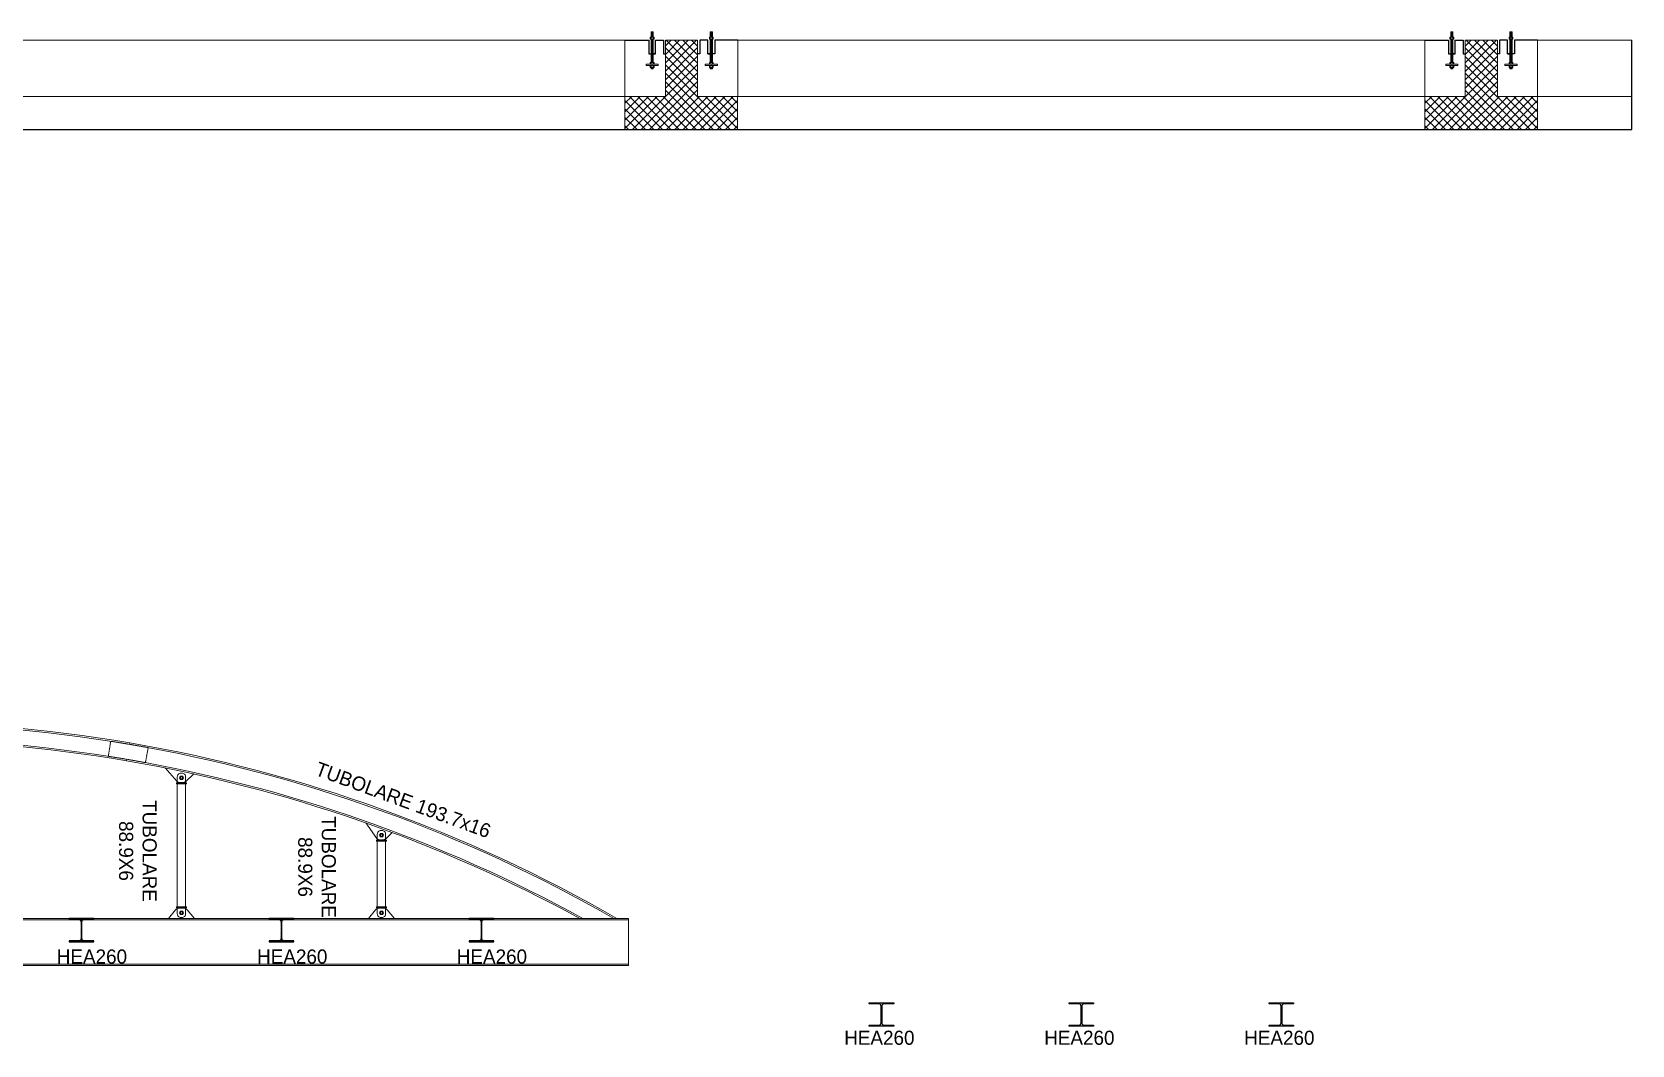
# Model space of a CAD drawing. Header units: millimetres. Extents: x -6949 to 549764, y -83146 to 127128.
# Drawn here: x 429263 to 446264, y 51099 to 61865 of the extents above; entities that cross this region are included whole.
import ezdxf

# ---------------------------------------------------------------- set-up
doc = ezdxf.new("R2010")
doc.units = ezdxf.units.MM
doc.linetypes.add('Tratto', pattern=[6.35, 3.175, -3.175])
for name, color, linetype, lineweight in [('bulloni', 5, 'Continuous', 9), ('fonda', 7, 'Continuous', 18), ('piastra', 6, 'Continuous', 18), ('S-BEAM', 5, 'Continuous', 18), ('S20', 7, 'Continuous', 25), ('SEZIONI acciaio - Steel sections', 7, 'Continuous', 25), ('tratteggio', 253, 'Tratto', 15)]:
    doc.layers.add(name, color=color, linetype=linetype, lineweight=lineweight)
doc.layers.add('quote', color=7, linetype='Continuous', lineweight=5, true_color=0x383838)
doc.styles.get("Standard").update_dxf_attribs({"font": ''})
doc.styles.get('Standard').set_extended_font_data('Bahnschrift Light')

# ---------------------------------------------------------------- blocks, each defined once
blk = doc.blocks.new('*U1595')
at = {"layer": 'bulloni'}
for p, q in [((-9, 0), (9, 1)), ((-7, 7), (7, 6)), ((-7, 3), (7, 4)), ((-9, -7), (9, -6)), ((-7, -3), (7, -3))]:
    blk.add_line(p, q, dxfattribs=at)
blk = doc.blocks.new('*U1596')
at = {"color": 0, "linetype": 'ByBlock', "lineweight": -2, "transparency": 16777216}
for p in [(0, 227.5), (0, 210), (0, 192.5), (0, 175), (0, 157.5), (0, 140), (0, 122.5), (0, 105), (0, 87.5), (0, 70), (0, 52.5), (0, 35), (0, 17.5), (0, 0)]:
    blk.add_blockref('*U1595', p, dxfattribs=at)
blk = doc.blocks.new('*U1597')
at = {"layer": 'bulloni'}
for p, q in [((-9, 0), (9, 1)), ((-7, 7), (7, 6)), ((-7, 3), (7, 4)), ((-9, -7), (9, -6)), ((-7, -3), (7, -3))]:
    blk.add_line(p, q, dxfattribs=at)
blk = doc.blocks.new('*U1598')
at = {"color": 0, "linetype": 'ByBlock', "lineweight": -2, "transparency": 16777216}
for p in [(0, 227.5), (0, 210), (0, 192.5), (0, 175), (0, 157.5), (0, 140), (0, 122.5), (0, 105), (0, 87.5), (0, 70), (0, 52.5), (0, 35), (0, 17.5), (0, 0)]:
    blk.add_blockref('*U1597', p, dxfattribs=at)
blk = doc.blocks.new('*U1599')
at = {"layer": 'bulloni'}
for p, q in [((-9, 0), (9, 1)), ((-7, 7), (7, 6)), ((-7, 3), (7, 4)), ((-9, -7), (9, -6)), ((-7, -3), (7, -3))]:
    blk.add_line(p, q, dxfattribs=at)
blk = doc.blocks.new('*U1600')
at = {"color": 0, "linetype": 'ByBlock', "lineweight": -2, "transparency": 16777216}
for p in [(0, 227.5), (0, 210), (0, 192.5), (0, 175), (0, 157.5), (0, 140), (0, 122.5), (0, 105), (0, 87.5), (0, 70), (0, 52.5), (0, 35), (0, 17.5), (0, 0)]:
    blk.add_blockref('*U1599', p, dxfattribs=at)
blk = doc.blocks.new('*U1601')
at = {"layer": 'bulloni'}
for p, q in [((-9, 0), (9, 1)), ((-7, 7), (7, 6)), ((-7, 3), (7, 4)), ((-9, -7), (9, -6)), ((-7, -3), (7, -3))]:
    blk.add_line(p, q, dxfattribs=at)
blk = doc.blocks.new('*U1602')
at = {"color": 0, "linetype": 'ByBlock', "lineweight": -2, "transparency": 16777216}
for p in [(0, 227.5), (0, 210), (0, 192.5), (0, 175), (0, 157.5), (0, 140), (0, 122.5), (0, 105), (0, 87.5), (0, 70), (0, 52.5), (0, 35), (0, 17.5), (0, 0)]:
    blk.add_blockref('*U1601', p, dxfattribs=at)
blk = doc.blocks.new('*U1611')
h = blk.add_hatch()
h.set_pattern_fill('ANSI31', color=256, scale=2)
h.set_pattern_definition([(45, (-12757.2744, 46959.8686), (-4.4901281, 4.4901281), [])])
h.paths.add_polyline_path([(28, 113), (130, 113), (130, 125), (-130, 125), (-130, 113), (-28, 113, -0.414214), (-4, 88), (-4, 59), (4, 59), (4, 88, -0.414214)])
h.paths.add_polyline_path([(-4, 9), (4, 9), (4, 41), (-4, 41)])
h.paths.add_polyline_path([(4, -9), (-4, -9), (-4, -41), (4, -41)])
h.paths.add_polyline_path([(4, -59), (-4, -59), (-4, -88, -0.414214), (-28, -112), (-130, -112), (-130, -125), (130, -125), (130, -112), (28, -112, -0.414214), (4, -88)])
at = {"layer": 'SEZIONI acciaio - Steel sections'}
blk.add_lwpolyline([(130, 125), (-130, 125), (-130, 113), (-28, 113, -0.414214), (-4, 88), (-4, -88, -0.414214), (-28, -112), (-130, -112), (-130, -125), (130, -125), (130, -112), (28, -112, -0.414214), (4, -88), (4, 88, -0.414214), (28, 113), (130, 113)], format="xyb", close=True, dxfattribs=at)
blk = doc.blocks.new('*U1612')
at = {"color": 0, "linetype": 'ByBlock', "lineweight": -2, "transparency": 16777216}
for p in [(0, 0), (2125, 0), (4250, 0), (6375, 0), (8500, 0), (10625, 0), (12750, 0)]:
    blk.add_blockref('*U1611', p, dxfattribs=at)

msp = doc.modelspace()

# ---------------------------------------------------------------- hatches: boundary and pattern name
at = {"layer": 'fonda'}
h = msp.add_hatch(dxfattribs=at)
h.set_pattern_fill('ANSI37', color=256, scale=20)
h.set_pattern_definition([(45, (387309.76, 97716.99), (-44.90128, 44.90128), []), (135, (387309.76, 97716.99), (-44.90128, -44.90128), [])])
h.paths.add_polyline_path([(436761, 61178.9), (436334.8, 61180.1), (436334.8, 61778.6), (435993, 61778.6), (435993, 61179.2), (435563.9, 61179.2), (435563.9, 61178.6), (435563.9, 60829.1), (436760, 60829.1)])
h = msp.add_hatch(dxfattribs=at)
h.set_pattern_fill('ANSI37', color=256, scale=20)
h.set_pattern_definition([(45, (395809.76, 97716.54), (-44.90128, 44.90128), []), (135, (395809.76, 97716.54), (-44.90128, -44.90128), [])])
h.paths.add_polyline_path([(445261, 61178.5), (444834.8, 61179.6), (444834.8, 61778.2), (444493, 61778.2), (444493, 61178.7), (444063.9, 61178.7), (444063.9, 61178.2), (444063.9, 60828.6), (445260, 60828.6)])

# ---------------------------------------------------------------- linework, layer by layer
msp.add_lwpolyline([(409063.9, 61778.6), (409063.9, 60828.6), (446263.9, 60828.6), (446263.9, 61778.2)])
at = {"layer": 'bulloni'}
for p, q in [((435834.3, 61808.2), (435831.8, 61806.5)), ((435831.8, 61806.5), (435831.8, 61790.8)), ((435834.3, 61789.2), (435831.8, 61790.8)), ((435870.9, 61808.2), (435834.3, 61808.2)), ((435870.9, 61789.2), (435834.3, 61789.2)), ((435840.6, 61863.5), (435841.9, 61864.8)), ((435840.6, 61863.5), (435840.6, 61808.2)), ((435840.6, 61863.5), (435864.6, 61863.5)), ((435840.6, 61789.2), (435840.6, 61540.2)), ((435841.9, 61864.8), (435863.3, 61864.8)), ((435842.2, 61790.8), (435842.2, 61806.5)), ((435861.3, 61857.4), (435843.9, 61856.4)), ((435861.3, 61850.7), (435843.9, 61849.8)), ((435861.3, 61844.7), (435843.9, 61843.7)), ((435861.3, 61838), (435843.9, 61837)), ((435861.3, 61831.9), (435843.9, 61830.9)), ((435861.3, 61825.2), (435843.9, 61824.2)), ((435861.3, 61818.3), (435843.9, 61817.3)), ((435861.3, 61811.6), (435843.9, 61810.7)), ((435859.3, 61860.6), (435845.9, 61859.9)), ((435859.3, 61853.9), (435845.9, 61853.2)), ((435859.3, 61847.9), (435845.9, 61847.2)), ((435859.3, 61841.2), (435845.9, 61840.5)), ((435859.3, 61835.1), (435845.9, 61834.4)), ((435859.3, 61828.4), (435845.9, 61827.7)), ((435859.3, 61821.5), (435845.9, 61820.8)), ((435859.3, 61814.9), (435845.9, 61814.1)), ((435863, 61806.5), (435863, 61790.8)), ((435863.3, 61864.8), (435864.6, 61863.5)), ((435864.6, 61863.5), (435864.6, 61808.2)), ((435864.6, 61540.2), (435864.6, 61789.2)), ((435870.9, 61808.2), (435873.4, 61806.5)), ((435870.9, 61789.2), (435873.4, 61790.8)), ((435873.4, 61806.5), (435873.4, 61790.8)), ((436462.8, 61808.2), (436460.3, 61806.5)), ((436460.3, 61806.5), (436460.3, 61790.8)), ((436462.8, 61789.2), (436460.3, 61790.8)), ((436499.4, 61808.2), (436462.8, 61808.2)), ((436499.4, 61789.2), (436462.8, 61789.2)), ((436469.1, 61863.5), (436470.4, 61864.8)), ((436469.1, 61863.5), (436469.1, 61808.2)), ((436469.1, 61863.5), (436493.1, 61863.5)), ((436469.1, 61540.2), (436469.1, 61789.2)), ((436470.4, 61864.8), (436491.8, 61864.8)), ((436470.7, 61790.8), (436470.7, 61806.5)), ((436489.8, 61857.4), (436472.4, 61856.4)), ((436489.8, 61850.7), (436472.4, 61849.8)), ((436489.8, 61844.7), (436472.4, 61843.7)), ((436489.8, 61838), (436472.4, 61837)), ((436489.8, 61831.9), (436472.4, 61830.9)), ((436489.8, 61825.2), (436472.4, 61824.2)), ((436489.8, 61818.3), (436472.4, 61817.3)), ((436489.8, 61811.6), (436472.4, 61810.7)), ((436487.8, 61860.6), (436474.4, 61859.9)), ((436487.8, 61853.9), (436474.4, 61853.2)), ((436487.8, 61847.9), (436474.4, 61847.2)), ((436487.8, 61841.2), (436474.4, 61840.5)), ((436487.8, 61835.1), (436474.4, 61834.4)), ((436487.8, 61828.4), (436474.4, 61827.7)), ((436487.8, 61821.5), (436474.4, 61820.8)), ((436487.8, 61814.9), (436474.4, 61814.1)), ((436491.5, 61806.5), (436491.5, 61790.8)), ((436491.8, 61864.8), (436493.1, 61863.5)), ((436493.1, 61863.5), (436493.1, 61808.2)), ((436493.1, 61789.2), (436493.1, 61540.2)), ((436499.4, 61808.2), (436501.9, 61806.5)), ((436499.4, 61789.2), (436501.9, 61790.8)), ((436501.9, 61806.5), (436501.9, 61790.8)), ((444331.4, 61808.2), (444328.9, 61806.5)), ((444328.9, 61806.5), (444328.9, 61790.8)), ((444331.4, 61789.2), (444328.9, 61790.8)), ((444367.9, 61808.2), (444331.4, 61808.2)), ((444367.9, 61789.2), (444331.4, 61789.2)), ((444337.6, 61863.5), (444339, 61864.8)), ((444337.6, 61863.5), (444337.6, 61808.2)), ((444337.6, 61863.5), (444361.6, 61863.5)), ((444337.6, 61789.2), (444337.6, 61540.2)), ((444339, 61864.8), (444360.3, 61864.8)), ((444339.2, 61790.8), (444339.2, 61806.5)), ((444358.3, 61857.4), (444341, 61856.4)), ((444358.3, 61850.7), (444341, 61849.8)), ((444358.3, 61844.7), (444341, 61843.7)), ((444358.3, 61838), (444341, 61837)), ((444358.3, 61831.9), (444341, 61830.9)), ((444358.3, 61825.2), (444341, 61824.2)), ((444358.3, 61818.3), (444341, 61817.3)), ((444358.3, 61811.6), (444341, 61810.7)), ((444356.3, 61860.6), (444343, 61859.9)), ((444356.3, 61853.9), (444343, 61853.2)), ((444356.3, 61847.9), (444343, 61847.2)), ((444356.3, 61841.2), (444343, 61840.5)), ((444356.3, 61835.1), (444343, 61834.4)), ((444356.3, 61828.4), (444343, 61827.7)), ((444356.3, 61821.5), (444343, 61820.8)), ((444356.3, 61814.9), (444343, 61814.1)), ((444360, 61806.5), (444360, 61790.8)), ((444360.3, 61864.8), (444361.6, 61863.5)), ((444361.6, 61863.5), (444361.6, 61808.2)), ((444361.6, 61540.2), (444361.6, 61789.2)), ((444367.9, 61808.2), (444370.4, 61806.5)), ((444367.9, 61789.2), (444370.4, 61790.8)), ((444370.4, 61806.5), (444370.4, 61790.8)), ((444959.9, 61808.2), (444957.4, 61806.5)), ((444957.4, 61806.5), (444957.4, 61790.8)), ((444959.9, 61789.2), (444957.4, 61790.8)), ((444996.4, 61808.2), (444959.9, 61808.2)), ((444996.4, 61789.2), (444959.9, 61789.2)), ((444966.1, 61863.5), (444967.5, 61864.8)), ((444966.1, 61863.5), (444966.1, 61808.2)), ((444966.1, 61863.5), (444990.1, 61863.5)), ((444966.1, 61540.2), (444966.1, 61789.2)), ((444967.5, 61864.8), (444988.8, 61864.8)), ((444967.7, 61790.8), (444967.7, 61806.5)), ((444986.8, 61857.4), (444969.5, 61856.4)), ((444986.8, 61850.7), (444969.5, 61849.8)), ((444986.8, 61844.7), (444969.5, 61843.7)), ((444986.8, 61838), (444969.5, 61837)), ((444986.8, 61831.9), (444969.5, 61830.9)), ((444986.8, 61825.2), (444969.5, 61824.2)), ((444986.8, 61818.3), (444969.5, 61817.3)), ((444986.8, 61811.6), (444969.5, 61810.7)), ((444984.8, 61860.6), (444971.5, 61859.9)), ((444984.8, 61853.9), (444971.5, 61853.2)), ((444984.8, 61847.9), (444971.5, 61847.2)), ((444984.8, 61841.2), (444971.5, 61840.5)), ((444984.8, 61835.1), (444971.5, 61834.4)), ((444984.8, 61828.4), (444971.5, 61827.7)), ((444984.8, 61821.5), (444971.5, 61820.8)), ((444984.8, 61814.9), (444971.5, 61814.1)), ((444988.5, 61806.5), (444988.5, 61790.8)), ((444988.8, 61864.8), (444990.1, 61863.5)), ((444990.1, 61863.5), (444990.1, 61808.2)), ((444990.1, 61789.2), (444990.1, 61540.2)), ((444996.4, 61808.2), (444998.9, 61806.5)), ((444996.4, 61789.2), (444998.9, 61790.8)), ((444998.9, 61806.5), (444998.9, 61790.8)), ((435834.3, 61540.2), (435831.8, 61538.5)), ((435831.8, 61538.5), (435831.8, 61522.8)), ((435834.3, 61521.2), (435831.8, 61522.8)), ((435834.3, 61508.2), (435831.8, 61506.5)), ((435831.8, 61506.5), (435831.8, 61490.8)), ((435834.3, 61489.2), (435831.8, 61490.8)), ((435870.9, 61540.2), (435834.3, 61540.2)), ((435870.9, 61521.2), (435834.3, 61521.2)), ((435870.9, 61508.2), (435834.3, 61508.2)), ((435870.9, 61489.2), (435834.3, 61489.2)), ((435840.6, 61473.8), (435840.6, 61489.2)), ((435841.9, 61472.5), (435840.6, 61473.8)), ((435864.6, 61473.8), (435840.6, 61473.8)), ((435863.3, 61472.5), (435841.9, 61472.5)), ((435842.2, 61522.8), (435842.2, 61538.5)), ((435842.2, 61490.8), (435842.2, 61506.5)), ((435843.9, 61486.6), (435861.3, 61487.6)), ((435843.9, 61479.9), (435861.3, 61480.9)), ((435845.9, 61483.4), (435859.3, 61484.1)), ((435845.9, 61476.7), (435859.3, 61477.4)), ((435863, 61538.5), (435863, 61522.8)), ((435863, 61506.5), (435863, 61490.8)), ((435864.6, 61473.8), (435863.3, 61472.5)), ((435864.6, 61473.8), (435864.6, 61489.2)), ((435870.9, 61540.2), (435873.4, 61538.5)), ((435870.9, 61521.2), (435873.4, 61522.8)), ((435870.9, 61508.2), (435873.4, 61506.5)), ((435870.9, 61489.2), (435873.4, 61490.8)), ((435873.4, 61538.5), (435873.4, 61522.8)), ((435873.4, 61506.5), (435873.4, 61490.8)), ((436462.8, 61540.2), (436460.3, 61538.5)), ((436460.3, 61538.5), (436460.3, 61522.8)), ((436462.8, 61521.2), (436460.3, 61522.8)), ((436462.8, 61508.2), (436460.3, 61506.5)), ((436460.3, 61506.5), (436460.3, 61490.8)), ((436462.8, 61489.2), (436460.3, 61490.8)), ((436462.8, 61540.2), (436499.4, 61540.2)), ((436462.8, 61521.2), (436499.4, 61521.2)), ((436462.8, 61508.2), (436499.4, 61508.2)), ((436462.8, 61489.2), (436499.4, 61489.2)), ((436469.1, 61473.8), (436469.1, 61489.2)), ((436469.1, 61473.8), (436470.4, 61472.5)), ((436469.1, 61473.8), (436493.1, 61473.8)), ((436470.4, 61472.5), (436491.8, 61472.5)), ((436470.7, 61538.5), (436470.7, 61522.8)), ((436470.7, 61506.5), (436470.7, 61490.8)), ((436489.8, 61486.6), (436472.4, 61487.6)), ((436489.8, 61479.9), (436472.4, 61480.9)), ((436487.8, 61483.4), (436474.4, 61484.1)), ((436487.8, 61476.7), (436474.4, 61477.4)), ((436491.5, 61522.8), (436491.5, 61538.5)), ((436491.5, 61490.8), (436491.5, 61506.5)), ((436491.8, 61472.5), (436493.1, 61473.8)), ((436493.1, 61473.8), (436493.1, 61489.2)), ((436499.4, 61540.2), (436501.9, 61538.5)), ((436499.4, 61521.2), (436501.9, 61522.8)), ((436499.4, 61508.2), (436501.9, 61506.5)), ((436499.4, 61489.2), (436501.9, 61490.8)), ((436501.9, 61538.5), (436501.9, 61522.8)), ((436501.9, 61506.5), (436501.9, 61490.8)), ((444331.4, 61540.2), (444328.9, 61538.5)), ((444328.9, 61538.5), (444328.9, 61522.8)), ((444331.4, 61521.2), (444328.9, 61522.8)), ((444331.4, 61508.2), (444328.9, 61506.5)), ((444328.9, 61506.5), (444328.9, 61490.8)), ((444331.4, 61489.2), (444328.9, 61490.8)), ((444367.9, 61540.2), (444331.4, 61540.2)), ((444367.9, 61521.2), (444331.4, 61521.2)), ((444367.9, 61508.2), (444331.4, 61508.2)), ((444367.9, 61489.2), (444331.4, 61489.2)), ((444337.6, 61473.8), (444337.6, 61489.2)), ((444339, 61472.5), (444337.6, 61473.8)), ((444361.6, 61473.8), (444337.6, 61473.8)), ((444360.3, 61472.5), (444339, 61472.5)), ((444339.2, 61522.8), (444339.2, 61538.5)), ((444339.2, 61490.8), (444339.2, 61506.5)), ((444341, 61486.6), (444358.3, 61487.6)), ((444341, 61479.9), (444358.3, 61480.9)), ((444343, 61483.4), (444356.3, 61484.1)), ((444343, 61476.7), (444356.3, 61477.4)), ((444360, 61538.5), (444360, 61522.8)), ((444360, 61506.5), (444360, 61490.8)), ((444361.6, 61473.8), (444360.3, 61472.5)), ((444361.6, 61473.8), (444361.6, 61489.2)), ((444367.9, 61540.2), (444370.4, 61538.5)), ((444367.9, 61521.2), (444370.4, 61522.8)), ((444367.9, 61508.2), (444370.4, 61506.5)), ((444367.9, 61489.2), (444370.4, 61490.8)), ((444370.4, 61538.5), (444370.4, 61522.8)), ((444370.4, 61506.5), (444370.4, 61490.8)), ((444959.9, 61540.2), (444957.4, 61538.5)), ((444957.4, 61538.5), (444957.4, 61522.8)), ((444959.9, 61521.2), (444957.4, 61522.8)), ((444959.9, 61508.2), (444957.4, 61506.5)), ((444957.4, 61506.5), (444957.4, 61490.8)), ((444959.9, 61489.2), (444957.4, 61490.8)), ((444959.9, 61540.2), (444996.4, 61540.2)), ((444959.9, 61521.2), (444996.4, 61521.2)), ((444959.9, 61508.2), (444996.4, 61508.2)), ((444959.9, 61489.2), (444996.4, 61489.2)), ((444966.1, 61473.8), (444966.1, 61489.2)), ((444966.1, 61473.8), (444967.5, 61472.5)), ((444966.1, 61473.8), (444990.1, 61473.8)), ((444967.5, 61472.5), (444988.8, 61472.5)), ((444967.7, 61538.5), (444967.7, 61522.8)), ((444967.7, 61506.5), (444967.7, 61490.8)), ((444986.8, 61486.6), (444969.5, 61487.6)), ((444986.8, 61479.9), (444969.5, 61480.9)), ((444984.8, 61483.4), (444971.5, 61484.1)), ((444984.8, 61476.7), (444971.5, 61477.4)), ((444988.5, 61522.8), (444988.5, 61538.5)), ((444988.5, 61490.8), (444988.5, 61506.5)), ((444988.8, 61472.5), (444990.1, 61473.8)), ((444990.1, 61473.8), (444990.1, 61489.2)), ((444996.4, 61540.2), (444998.9, 61538.5)), ((444996.4, 61521.2), (444998.9, 61522.8)), ((444996.4, 61508.2), (444998.9, 61506.5)), ((444996.4, 61489.2), (444998.9, 61490.8)), ((444998.9, 61538.5), (444998.9, 61522.8)), ((444998.9, 61506.5), (444998.9, 61490.8))]:
    msp.add_line(p, q, dxfattribs=at)
for points in [[(435787.6, 61521.2), (435917.6, 61521.2), (435917.6, 61508.2), (435787.6, 61508.2), (435787.6, 61521.2)], [(436546.1, 61521.2), (436416.1, 61521.2), (436416.1, 61508.2), (436546.1, 61508.2), (436546.1, 61521.2)], [(444284.6, 61521.2), (444414.6, 61521.2), (444414.6, 61508.2), (444284.6, 61508.2), (444284.6, 61521.2)], [(445043.1, 61521.2), (444913.1, 61521.2), (444913.1, 61508.2), (445043.1, 61508.2), (445043.1, 61521.2)]]:
    msp.add_lwpolyline(points, dxfattribs=at)
for points in [[(430872.2, 53938.4), (430861.8, 53920.4), (430841, 53920.4), (430830.7, 53938.4), (430841, 53956.4), (430861.8, 53956.4)], [(432997.2, 53329.2), (432986.8, 53311.2), (432966, 53311.2), (432955.7, 53329.2), (432966, 53347.2), (432986.8, 53347.2)], [(430872.2, 52504.1), (430861.8, 52486.1), (430841, 52486.1), (430830.7, 52504.1), (430841, 52522.1), (430861.8, 52522.1)], [(432997.2, 52504.1), (432986.8, 52486.1), (432966, 52486.1), (432955.7, 52504.1), (432966, 52522.1), (432986.8, 52522.1)]]:
    msp.add_lwpolyline(points, close=True, dxfattribs=at)
for centre, radius in [((430851.4, 53938.4), 12), ((430851.4, 53938.4), 10.5), ((432976.4, 53329.2), 12), ((432976.4, 53329.2), 10.5), ((430851.4, 52504.1), 12), ((430851.4, 52504.1), 10.5), ((432976.4, 52504.1), 12), ((432976.4, 52504.1), 10.5)]:
    msp.add_circle(centre, radius, dxfattribs=at)
for centre, radius, start, end in [((435837, 61799.3), 8.9, 54.26215, 125.73785), ((435837, 61798.1), 8.9, 234.26215, 305.73785), ((435852.6, 61775.1), 33.1, 71.68582, 108.31418), ((435852.6, 61822.2), 33.1, 251.68582, 288.31418), ((435868.2, 61799.3), 8.9, 54.26215, 125.73785), ((435868.2, 61798.1), 8.9, 234.26215, 305.73785), ((436465.5, 61799.3), 8.9, 54.26215, 125.73785), ((436465.5, 61798.1), 8.9, 234.26215, 305.73785), ((436481.1, 61775.1), 33.1, 71.68582, 108.31418), ((436481.1, 61822.2), 33.1, 251.68582, 288.31418), ((436496.7, 61799.3), 8.9, 54.26215, 125.73785), ((436496.7, 61798.1), 8.9, 234.26215, 305.73785), ((444334, 61799.3), 8.9, 54.26215, 125.73785), ((444334, 61798.1), 8.9, 234.26215, 305.73785), ((444349.6, 61775.1), 33.1, 71.68582, 108.31418), ((444349.6, 61822.2), 33.1, 251.68582, 288.31418), ((444365.2, 61799.3), 8.9, 54.26215, 125.73785), ((444365.2, 61798.1), 8.9, 234.26215, 305.73785), ((444962.5, 61799.3), 8.9, 54.26215, 125.73785), ((444962.5, 61798.1), 8.9, 234.26215, 305.73785), ((444978.1, 61775.1), 33.1, 71.68582, 108.31418), ((444978.1, 61822.2), 33.1, 251.68582, 288.31418), ((444993.7, 61799.3), 8.9, 54.26215, 125.73785), ((444993.7, 61798.1), 8.9, 234.26215, 305.73785), ((435837, 61531.3), 8.9, 54.26215, 125.73785), ((435837, 61530.1), 8.9, 234.26215, 305.73785), ((435837, 61499.3), 8.9, 54.26215, 125.73785), ((435837, 61498.1), 8.9, 234.26215, 305.73785), ((435852.6, 61507.1), 33.1, 71.68582, 108.31418), ((435852.6, 61554.2), 33.1, 251.68582, 288.31418), ((435852.6, 61475.1), 33.1, 71.68582, 108.31418), ((435852.6, 61522.2), 33.1, 251.68582, 288.31418), ((435868.2, 61531.3), 8.9, 54.26215, 125.73785), ((435868.2, 61530.1), 8.9, 234.26215, 305.73785), ((435868.2, 61499.3), 8.9, 54.26215, 125.73785), ((435868.2, 61498.1), 8.9, 234.26215, 305.73785), ((436465.5, 61531.3), 8.9, 54.26215, 125.73785), ((436465.5, 61530.1), 8.9, 234.26215, 305.73785), ((436465.5, 61499.3), 8.9, 54.26215, 125.73785), ((436465.5, 61498.1), 8.9, 234.26215, 305.73785), ((436481.1, 61507.1), 33.1, 71.68582, 108.31418), ((436481.1, 61554.2), 33.1, 251.68582, 288.31418), ((436481.1, 61475.1), 33.1, 71.68582, 108.31418), ((436481.1, 61522.2), 33.1, 251.68582, 288.31418), ((436496.7, 61531.3), 8.9, 54.26215, 125.73785), ((436496.7, 61530.1), 8.9, 234.26215, 305.73785), ((436496.7, 61499.3), 8.9, 54.26215, 125.73785), ((436496.7, 61498.1), 8.9, 234.26215, 305.73785), ((444334, 61531.3), 8.9, 54.26215, 125.73785), ((444334, 61530.1), 8.9, 234.26215, 305.73785), ((444334, 61499.3), 8.9, 54.26215, 125.73785), ((444334, 61498.1), 8.9, 234.26215, 305.73785), ((444349.6, 61507.1), 33.1, 71.68582, 108.31418), ((444349.6, 61554.2), 33.1, 251.68582, 288.31418), ((444349.6, 61475.1), 33.1, 71.68582, 108.31418), ((444349.6, 61522.2), 33.1, 251.68582, 288.31418), ((444365.2, 61531.3), 8.9, 54.26215, 125.73785), ((444365.2, 61530.1), 8.9, 234.26215, 305.73785), ((444365.2, 61499.3), 8.9, 54.26215, 125.73785), ((444365.2, 61498.1), 8.9, 234.26215, 305.73785), ((444962.5, 61531.3), 8.9, 54.26215, 125.73785), ((444962.5, 61530.1), 8.9, 234.26215, 305.73785), ((444962.5, 61499.3), 8.9, 54.26215, 125.73785), ((444962.5, 61498.1), 8.9, 234.26215, 305.73785), ((444978.1, 61507.1), 33.1, 71.68582, 108.31418), ((444978.1, 61554.2), 33.1, 251.68582, 288.31418), ((444978.1, 61475.1), 33.1, 71.68582, 108.31418), ((444978.1, 61522.2), 33.1, 251.68582, 288.31418), ((444993.7, 61531.3), 8.9, 54.26215, 125.73785), ((444993.7, 61530.1), 8.9, 234.26215, 305.73785), ((444993.7, 61499.3), 8.9, 54.26215, 125.73785), ((444993.7, 61498.1), 8.9, 234.26215, 305.73785)]:
    msp.add_arc(centre, radius, start, end, dxfattribs=at)
at = {"layer": 'fonda'}
for points in [[(435563.9, 61778.7), (419763.9, 61778.6), (419763.9, 61178.6), (435563.9, 61178.7), (435563.9, 61778.7)], [(435563.9, 61179.2), (435563.9, 61179.2), (435563.9, 61778.6), (435657.6, 61778.6)], [(436763.9, 61778.2), (436763.9, 61178.6), (436761, 61178.6)], [(444063.9, 61778.9), (436763.9, 61778.6), (436763.9, 61178.6), (444063.9, 61178.9), (444063.9, 61778.9)], [(445261, 61778.2), (445261, 61778.2), (445261, 61178.2), (445261, 61178.2)], [(446261, 61778.2), (445261, 61778.2), (445261, 61178.2), (446261, 61178.2), (446261, 61778.2)], [(445198.5, 61178.6), (446263.9, 61178.6), (446263.9, 60828.6), (409063.9, 60828.6), (409063.9, 61178.6), (410063.9, 61178.6)], [(419761, 61178.6), (435563.9, 61178.6)], [(436761, 61178.6), (444063.9, 61178.6)]]:
    msp.add_lwpolyline(points, dxfattribs=at)
for points in [[(435993, 61179.2), (435993, 61778.6), (436334.8, 61778.6), (436334.8, 61180.1), (436761, 61178.9), (436760, 60829.1), (435563.9, 60829.1), (435563.9, 61179.2)], [(444493, 61178.7), (444493, 61778.2), (444834.8, 61778.2), (444834.8, 61179.6), (445261, 61178.5), (445260, 60828.6), (444063.9, 60828.6), (444063.9, 61178.7)]]:
    msp.add_lwpolyline(points, close=True, dxfattribs=at)
at = {"layer": 'piastra'}
for p, q in [((430803.2, 53903.7), (430676.8, 54043.8)), ((430981.3, 53980.1), (430897.8, 53901.2)), ((432928.2, 53294.6), (432810.4, 53458.9)), ((433091.3, 53356.7), (433022.8, 53292))]:
    msp.add_line(p, q, dxfattribs=at)
for points in [[(430895.9, 53885.7), (430807, 53885.7), (430807, 53947.8, -0.4142136), (430847, 53987.8), (430855.9, 53987.8, -0.4142136), (430895.9, 53947.8)], [(433020.9, 53276.5), (432932, 53276.5), (432932, 53338.6, -0.4142136), (432972, 53378.6), (432980.9, 53378.6, -0.4142136), (433020.9, 53338.6)], [(430895.9, 52556.8), (430807, 52556.8), (430807, 52494.6, 0.4142136), (430847, 52454.6), (430855.9, 52454.6, 0.4142136), (430895.9, 52494.6)], [(433020.9, 52556.8), (432932, 52556.8), (432932, 52494.6, 0.4142136), (432972, 52454.6), (432980.9, 52454.6, 0.4142136), (433020.9, 52494.6)]]:
    msp.add_lwpolyline(points, format="xyb", close=True, dxfattribs=at)
for points in [[(430906, 53885.7), (430906, 53875.7), (430797.1, 53875.7), (430797.1, 53885.7)], [(433031, 53276.5), (433031, 53266.5), (432922.1, 53266.5), (432922.1, 53276.5)], [(430906, 52556.8), (430906, 52566.8), (430797.1, 52566.8), (430797.1, 52556.8)], [(433031, 52556.8), (433031, 52566.8), (432922.1, 52566.8), (432922.1, 52556.8)]]:
    msp.add_lwpolyline(points, close=True, dxfattribs=at)
for points in [[(430712.4, 52444.1), (430788.2, 52536.6, -0.1308605), (430807, 52550.1, -0.1308605)], [(430895.9, 52549.3, -0.1167667), (430912.4, 52536.8), (430989.1, 52444.1)], [(432837.4, 52444.1), (432913.2, 52536.6, -0.1308605), (432932, 52550.1, -0.1308605)], [(433020.9, 52549.3, -0.1167667), (433037.4, 52536.8), (433114.1, 52444.1)]]:
    msp.add_lwpolyline(points, format="xyb", dxfattribs=at)
for points in [[(430779.7, 52526.2), (430779.8, 52526.2)], [(430779.7, 52526.2), (430779.8, 52526.2)], [(430919.7, 52526.2), (430919.6, 52526.2)], [(432904.7, 52526.2), (432904.8, 52526.2)], [(432904.7, 52526.2), (432904.8, 52526.2)], [(433044.7, 52526.2), (433044.6, 52526.2)]]:
    msp.add_lwpolyline(points, dxfattribs=at)
for centre, start, end in [((430836.6, 53933.9), 222.05488, 228.78503), ((430866.9, 53933.9), 310.15211, 313.38291), ((432961.6, 53324.7), 222.05488, 228.78503), ((432991.9, 53324.7), 310.15211, 313.38291)]:
    msp.add_arc(centre, 45, start, end, dxfattribs=at)
at = {"layer": 'S-BEAM'}
for points in [[(430299, 54294.7), (430301.7, 54310.5)], [(430269.1, 54119.5), (430271.8, 54135.3)], [(430895.9, 52566.8), (430807, 52566.8), (430807.1, 53875.7), (430896, 53875.7), (430895.9, 52566.8)], [(433020.9, 52566.8), (432932, 52566.8), (432932, 53266.5), (433020.9, 53266.5), (433020.9, 52566.8)], [(435602.9, 52444.1), (435602.9, 51960.1)], [(419724.9, 51960.1), (435602.9, 51960.1), (435602.9, 51944.1), (419724.9, 51944.1)]]:
    msp.add_lwpolyline(points, dxfattribs=at)
msp.add_lwpolyline([(419724.9, 52444.1), (435602.9, 52444.1), (435602.9, 52428.1), (419724.9, 52428.1)], close=True, dxfattribs=at)
for centre, radius, start, end in [((427663.9, 38879.1), 15655.2, 80.29979, 119.94725), ((427663.9, 38879.1), 15639.2, 80.37404, 119.84535), ((427663.9, 38879.1), 15477.5, 80.37395, 118.7849), ((427663.9, 38879.2), 15461.4, 80.29965, 118.67689), ((427663.9, 38879.1), 15655.2, 60.05275, 80.29979), ((427663.9, 38879.1), 15639.2, 60.15465, 80.22582), ((427663.9, 38879.1), 15461.5, 61.32321, 80.29993), ((427663.9, 38879.1), 15477.5, 61.2151, 80.22588)]:
    msp.add_arc(centre, radius, start, end, dxfattribs=at)
at = {"layer": 'S20'}
for points in [[(435566.9, 61778.9), (435566.9, 61778.9), (435566.9, 61778.9), (435566.9, 61778.9), (435816.7, 61778.2), (435816.7, 61633.5), (435840.7, 61633.5)], [(435888.7, 61634.2), (435888.7, 61778.2), (435888.7, 61778.2), (435972.2, 61778.2), (435972.2, 61634.2), (435996, 61634.2)], [(436445.2, 61634.2), (436445.2, 61778.2), (436445.2, 61778.2), (436358.7, 61778.2), (436358.7, 61634.2), (436337.8, 61634.2)], [(436763.9, 61778.2), (436763.9, 61778.2), (436763.9, 61778.2), (436763.9, 61778.2), (436517.2, 61778.2), (436517.2, 61633.5), (436493.2, 61633.5)], [(444063.9, 61778.9), (444063.9, 61778.9), (444063.9, 61778.9), (444063.9, 61778.9), (444313.7, 61778.2), (444313.7, 61633.5), (444337.7, 61633.5)], [(444385.7, 61634.2), (444385.7, 61778.2), (444385.7, 61778.2), (444469.2, 61778.2), (444469.2, 61634.2), (444493, 61634.2)], [(444942.2, 61634.2), (444942.2, 61778.2), (444942.2, 61778.2), (444855.7, 61778.2), (444855.7, 61634.2), (444834.8, 61634.2)], [(445261, 61778.2), (445261, 61778.2), (445261, 61778.2), (445261, 61778.2), (445014.2, 61778.2), (445014.2, 61633.5), (444990.2, 61633.5)]]:
    msp.add_lwpolyline(points, dxfattribs=at)
for points in [[(435888.7, 61634.2), (435864.7, 61634.2)], [(436445.2, 61634.2), (436469.2, 61634.2)], [(444385.7, 61634.2), (444361.7, 61634.2)], [(444942.2, 61634.2), (444966.2, 61634.2)]]:
    msp.add_lwpolyline(points, close=True, dxfattribs=at)
at = {"layer": 'SEZIONI acciaio - Steel sections'}
for points in [[(438158.9, 51548.3), (438418.9, 51548.3), (438418.9, 51535.8), (438316.7, 51535.8, 0.4142136), (438292.7, 51511.8), (438292.7, 51334.8, 0.4142136), (438316.7, 51310.8), (438418.9, 51310.8), (438418.9, 51298.3), (438158.9, 51298.3), (438158.9, 51310.8), (438261.2, 51310.8, 0.4142136), (438285.2, 51334.8), (438285.2, 51511.8, 0.4142136), (438261.2, 51535.8), (438158.9, 51535.8)], [(440283.9, 51548.3), (440543.9, 51548.3), (440543.9, 51535.8), (440441.7, 51535.8, 0.4142136), (440417.7, 51511.8), (440417.7, 51334.8, 0.4142136), (440441.7, 51310.8), (440543.9, 51310.8), (440543.9, 51298.3), (440283.9, 51298.3), (440283.9, 51310.8), (440386.2, 51310.8, 0.4142136), (440410.2, 51334.8), (440410.2, 51511.8, 0.4142136), (440386.2, 51535.8), (440283.9, 51535.8)], [(442408.9, 51548.3), (442668.9, 51548.3), (442668.9, 51535.8), (442566.7, 51535.8, 0.4142136), (442542.7, 51511.8), (442542.7, 51334.8, 0.4142136), (442566.7, 51310.8), (442668.9, 51310.8), (442668.9, 51298.3), (442408.9, 51298.3), (442408.9, 51310.8), (442511.2, 51310.8, 0.4142136), (442535.2, 51334.8), (442535.2, 51511.8, 0.4142136), (442511.2, 51535.8), (442408.9, 51535.8)]]:
    msp.add_lwpolyline(points, format="xyb", close=True, dxfattribs=at)
at = {"layer": 'tratteggio', "color": 30, "ltscale": 0.4}
for p, q in [((430866.9, 53888.9), (430836.6, 53888.9)), ((432991.9, 53279.7), (432961.6, 53279.7)), ((430823, 52553.1), (430877.8, 52553.1)), ((432948, 52553.1), (433002.8, 52553.1))]:
    msp.add_line(p, q, dxfattribs=at)
msp.add_lwpolyline([(430498, 54259.3, 0.006662), (430099.6, 54327.5), (430074.4, 54167.7, -0.0064613), (430468.7, 54100.3)], format="xyb", close=True, dxfattribs=at)
for centre, radius, start, end in [((430836.6, 53933.9), 45, 228.78503, 270), ((430865.5, 53937.6), 48.7, 271.57874, 308.57337), ((432961.6, 53324.7), 45, 228.78503, 270), ((432990.5, 53328.4), 48.7, 271.57874, 308.57337), ((430823, 52508.1), 45, 90, 110.84073), ((430877.8, 52508.1), 45, 66.23545, 90), ((432948, 52508.1), 45, 90, 110.84073), ((433002.8, 52508.1), 45, 66.23545, 90)]:
    msp.add_arc(centre, radius, start, end, dxfattribs=at)

# ---------------------------------------------------------------- block references
for name, p in [('*U1602', (435852.6, 61548.7)), ('*U1598', (444349.6, 61548.7)), ('*U1612', (421288.9, 52319.1))]:
    msp.add_blockref(name, p)
at = {"xscale": -1}
for name, p in [('*U1600', (436481.1, 61548.7)), ('*U1596', (444978.1, 61548.7))]:
    msp.add_blockref(name, p, dxfattribs=at)

# ---------------------------------------------------------------- texts
at = {"layer": 'quote', "char_height": 150, "attachment_point": 1}
for s, width, insert, rotation in [('TUBOLARE 193.7x16', 2532.789, (432312.1, 54113.2), 339.80249), ('\\pxqc;TUBOLARE 88.9X6', 854.219, (430588.4, 53588.5), 270), ('\\pxqc;TUBOLARE 88.9X6', 854.219, (432491.9, 53418.2), 270)]:
    msp.add_mtext_dynamic_manual_height_columns(s, width=width, gutter_width=1, heights=[0], dxfattribs=dict(at, insert=insert, rotation=rotation))
for insert in [(429526.5, 52114.4), (431655.2, 52114.4), (433776.5, 52114.4), (437893.3, 51251.5), (440018.3, 51251.5), (442143.3, 51251.5)]:
    msp.add_mtext_dynamic_manual_height_columns('HEA260', width=854.219, gutter_width=1, heights=[0], dxfattribs=dict(at, insert=insert))

doc.saveas('drawing.dxf')
